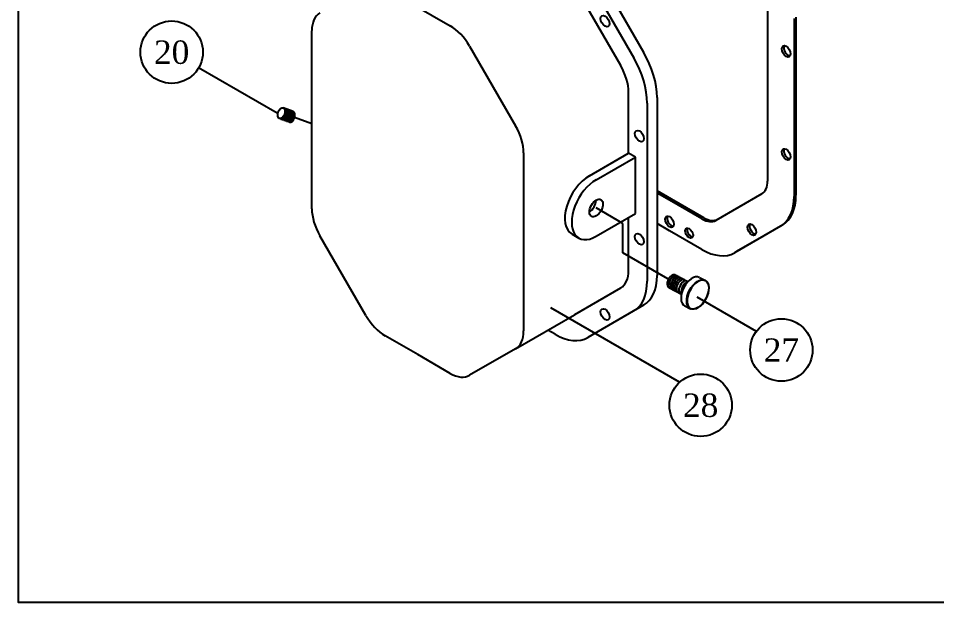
# Model space of a CAD drawing. Extents: x 985 to 3041, y -402 to 1051.
# Drawn here: x 985 to 1647, y -402 to 19 of the extents above; entities that cross this region are included whole.
import ezdxf
from ezdxf.enums import TextEntityAlignment as Align

# ---------------------------------------------------------------- set-up
doc = ezdxf.new("R2010")
doc.units = 0
doc.header["$LTSCALE"] = 5
doc.linetypes.add('CENTER', pattern=[15, 10, -2, 1, -2])
doc.layers.get('0').update_dxf_attribs({"linetype": 'CONTINUOUS'})
for name, color, linetype in [('5', 3, 'CONTINUOUS'), ('6', 2, 'CONTINUOUS'), ('7', 4, 'CENTER'), ('8', 1, 'CONTINUOUS'), ('P16-齒輪箱襯墊', 15, 'CONTINUOUS'), ('P20-管螺紋_3_8PT', 19, 'CONTINUOUS'), ('P27-油蓋', 11, 'CONTINUOUS'), ('P28-齒輪箱', 3, 'CONTINUOUS')]:
    doc.layers.add(name, color=color, linetype=linetype)
doc.styles.add('BEAR', font='Times New Roman.ttf')
doc.styles.get("Standard").update_dxf_attribs({"font": 'romans.shx', "bigfont": 'chineset.shx'})

# ---------------------------------------------------------------- blocks, each defined once
blk = doc.blocks.new('ELIPPSE')
at = {"color": 0, "linetype": 'ByBlock'}
blk.add_circle((0, 0), 1, dxfattribs=at)
blk = doc.blocks.new('ELARC160')
at = {"color": 0, "linetype": 'ByBlock'}
blk.add_arc((0, 0), 1, 0, 180, dxfattribs=at)
blk = doc.blocks.new('ELARC161')
at = {"color": 0, "linetype": 'ByBlock'}
blk.add_arc((0, 0), 1, 0, 180, dxfattribs=at)
blk = doc.blocks.new('ELARC162')
at = {"color": 0, "linetype": 'ByBlock'}
blk.add_arc((0, 0), 1, 0, 180, dxfattribs=at)
blk = doc.blocks.new('ELARC163')
at = {"color": 0, "linetype": 'ByBlock'}
blk.add_arc((0, 0), 1, 0, 180, dxfattribs=at)
blk = doc.blocks.new('ELARC164')
at = {"color": 0, "linetype": 'ByBlock'}
blk.add_arc((0, 0), 1, 0, 180, dxfattribs=at)
blk = doc.blocks.new('ELARC158')
at = {"color": 0, "linetype": 'ByBlock'}
blk.add_arc((0, 0), 1, 0, 180, dxfattribs=at)
blk = doc.blocks.new('ELARC159')
at = {"color": 0, "linetype": 'ByBlock'}
blk.add_arc((0, 0), 1, 0, 180, dxfattribs=at)
blk = doc.blocks.new('A$C5F650D41')
for p, q in [((0.1, 9.4), (0, 40.1)), ((33.1, 9.6), (33, 40.3))]:
    blk.add_line(p, q)
at = {"xscale": 16.49999999999997, "yscale": 9.526279441628857, "rotation": 180.2752886272634}
for name, p in [('ELIPPSE', (16.5, 40.2)), ('ELARC158', (16.5, 35.8)), ('ELARC159', (16.5, 31.5)), ('ELARC160', (16.6, 27.1)), ('ELARC161', (16.6, 22.7)), ('ELARC162', (16.6, 18.3)), ('ELARC163', (16.6, 13.9)), ('ELARC164', (16.6, 9.5))]:
    blk.add_blockref(name, p, dxfattribs=at)
blk = doc.blocks.new('A$C17F514B2')
at = {"xscale": 0.25, "yscale": 0.25, "zscale": 0.25, "rotation": 115.2917484886973}
blk.add_blockref('A$C5F650D41', (13.65, 4.43), dxfattribs=at)
blk = doc.blocks.new('ELARC150')
at = {"color": 0, "linetype": 'ByBlock'}
blk.add_arc((0, 0), 1, 1.19676, -179.83874, dxfattribs=at)
blk = doc.blocks.new('ELARC151')
at = {"color": 0, "linetype": 'ByBlock'}
blk.add_arc((0, 0), 1, -0.0681, 179.9319, dxfattribs=at)
blk = doc.blocks.new('ELARC153')
at = {"color": 0, "linetype": 'ByBlock'}
blk.add_arc((0, 0), 1, -0.0681, 179.9319, dxfattribs=at)
blk = doc.blocks.new('ELARC154')
at = {"color": 0, "linetype": 'ByBlock'}
blk.add_arc((0, 0), 1, -0.0681, 179.9319, dxfattribs=at)
blk = doc.blocks.new('ELARC155')
at = {"color": 0, "linetype": 'ByBlock'}
blk.add_arc((0, 0), 1, -0.0681, 179.9319, dxfattribs=at)
blk = doc.blocks.new('ELARC156')
at = {"color": 0, "linetype": 'ByBlock'}
blk.add_arc((0, 0), 1, -0.0681, 179.9319, dxfattribs=at)
blk = doc.blocks.new('ELARC157')
at = {"color": 0, "linetype": 'ByBlock'}
blk.add_arc((0, 0), 1, 26.1795, 153.6843, dxfattribs=at)
blk = doc.blocks.new('ELARC165')
at = {"color": 0, "linetype": 'ByBlock'}
blk.add_arc((0, 0), 1, -0.0681, 179.9319, dxfattribs=at)
blk = doc.blocks.new('ELARC166')
at = {"color": 0, "linetype": 'ByBlock'}
blk.add_arc((0, 0), 1, -0.0681, 179.9319, dxfattribs=at)
blk = doc.blocks.new('ELARC152')
at = {"color": 0, "linetype": 'ByBlock'}
blk.add_arc((0, 0), 1, 45, 45, dxfattribs=at)
blk = doc.blocks.new('A$C0DF878D6')
for p, q in [((0, 37.6), (0, 47)), ((45, 37.5), (45, 46.5)), ((12.4, 5.8), (12.5, 25.9)), ((32.2, 5.7), (32.3, 25.8)), ((22.3, 5.8), (22.3, 5.8))]:
    blk.add_line(p, q)
at = {"zscale": 0.6}
for name, p, xscale, yscale, rotation in [('ELARC152', (22.5, 46.5), 22.50000000000011, 12.99038105676612, 179.7605471009649), ('ELARC150', (22.5, 46.3), -22.50000000000047, 12.99038105676673, 359.0000872506847), ('ELARC150', (22.5, 47.2), 22.50000000000047, 12.99038105676673, 179.7605471009655), ('ELARC150', (22.5, 37.5), 22.50000000000047, 12.99038105676673, 179.7605471009655), ('ELARC153', (22.4, 14.2), 9.899999999999984, 5.715767664977313, 179.7605471009665), ('ELARC156', (22.4, 24.3), 9.899999999999984, 5.715767664977313, 179.7605471009665), ('ELARC155', (22.4, 20.4), 9.899999999999984, 5.715767664977313, 179.7605471009665), ('ELARC154', (22.4, 17.3), 9.899999999999984, 5.715767664977313, 179.7605471009665), ('ELARC157', (22.4, 28.1), 9.899999999999984, 5.715767664977313, 179.7605471009665), ('ELARC151', (22.3, 11.5), 9.899999999999984, 5.715767664977313, 179.7605471009665), ('ELARC165', (22.3, 8.5), 9.899999999999984, 5.715767664977313, 179.7605471009665), ('ELARC166', (22.3, 5.7), 9.899999999999984, 5.715767664977313, 179.7605471009665)]:
    blk.add_blockref(name, p, dxfattribs=dict(at, xscale=xscale, yscale=yscale, rotation=rotation))
blk = doc.blocks.new('A$C6B286A1F')
at = {"xscale": 0.8, "yscale": 0.8, "zscale": 0.8}
blk.add_blockref('A$C0DF878D6', (0, 0), dxfattribs=at)
blk = doc.blocks.new('A$C2E495B8B')
at = {"xscale": 0.6400000000000002, "yscale": 0.6400000000000002, "zscale": 0.6400000000000002, "rotation": 242.6856223135552}
blk.add_blockref('A$C6B286A1F', (6.14, 31.73), dxfattribs=at)
blk = doc.blocks.new('件號')
at = {"layer": '5'}
blk.add_circle((0, 4), 4, dxfattribs=at)
at = {"layer": '6'}
blk.add_attdef('件號', text='', height=3, dxfattribs=at).set_placement((0, 4), align=Align.MIDDLE)

msp = doc.modelspace()

# ---------------------------------------------------------------- linework, layer by layer
msp.add_ellipse((1408.17, -194.32), major_axis=(-2.25, 3.9), ratio=0.57735)
at = {"layer": '5'}
for p, q in [((1171.74, -49.13), (1115.12, -16.44)), ((1517.28, -206.56), (1474.52, -181.88)), ((1461.97, -243.15), (1368.98, -189.46))]:
    msp.add_line(p, q, dxfattribs=at)
at = {"layer": '7'}
for p, q in [((1196.75, -56.86), (1184.29, -52.32)), ((1421.09, -128.7), (1401.81, -117.57)), ((1421.09, -149.96), (1421.09, -128.7)), ((1453.36, -168.59), (1421.09, -149.96))]:
    msp.add_line(p, q, dxfattribs=at)
at = {"layer": '8'}
msp.add_lwpolyline([(985.12, 1051.46), (3040.96, 1051.46), (3040.96, -402.16), (985.12, -402.16)], close=True, dxfattribs=at)
at = {"layer": 'P16-齒輪箱襯墊'}
for p, q in [((1525.36, 30.2), (1525.36, -98.18)), ((1545.86, 20), (1545.86, -108.38)), ((1544.45, 19.18), (1544.45, -109.2)), ((1456.06, -111.15), (1445.65, -105.13)), ((1454.65, -111.96), (1445.65, -106.77)), ((1478.07, -125.48), (1454.65, -111.96)), ((1479.48, -124.67), (1456.06, -111.15)), ((1521.22, -107.33), (1488.07, -126.47)), ((1454.65, -134.01), (1445.65, -128.81)), ((1534.72, -130.72), (1501.57, -149.86)), ((1536.13, -129.9), (1502.98, -149.04)), ((1478.07, -147.53), (1454.65, -134.01))]:
    msp.add_line(p, q, dxfattribs=at)
for centre, major_axis in [((1538.79, -4.59), (-2.25, 3.9)), ((1538.79, -78.89), (-2.25, 3.9)), ((1454.65, -127.48), (-2.25, 3.9)), ((1468.79, -135.64), (-2, 3.46)), ((1514.04, -133.19), (-2.25, 3.9))]:
    msp.add_ellipse(centre, major_axis=major_axis, ratio=0.57735, dxfattribs=at)
for centre, major_axis, start_param, end_param in [((1540.21, -3.78), (-2.25, 3.9), 0.319687, 2.821905), ((1540.21, -78.08), (-2.25, 3.9), 0.319687, 2.821905), ((1511.22, -90.01), (-10, 17.32), 3.141593, 3.926991), ((1511.22, -90.01), (-23.5, 40.7), 3.141593, 3.926991), ((1512.63, -89.2), (-23.5, 40.7), -3.141593, -2.356194), ((1456.06, -126.66), (-2.25, 3.9), 0.319687, 2.821905), ((1478.07, -109.15), (-10, 17.32), 2.356194, 3.141593), ((1479.48, -108.34), (-10, 17.32), 2.356194, 3.141593), ((1470.2, -134.82), (-2, 3.46), 0.361367, 2.780226), ((1515.46, -132.37), (-2.25, 3.9), 0.319687, 2.821905), ((1478.07, -109.15), (-23.5, 40.7), 2.356194, 3.141593)]:
    msp.add_ellipse(centre, major_axis=major_axis, ratio=0.57735, start_param=start_param, end_param=end_param, dxfattribs=at)
at = {"layer": 'P28-齒輪箱'}
for p, q in [((1395.69, 48.23), (1428.84, -9.19)), ((1402.77, 52.31), (1435.92, -5.11)), ((1249.7, 40.88), (1296.53, 13.84)), ((1386.19, 42.75), (1419.34, -14.67)), ((1196.75, -118.07), (1196.75, 10.31)), ((1310.53, -0.94), (1343.68, -58.36)), ((1425.14, -77.97), (1425.14, -34.19)), ((1445.65, -37.86), (1445.65, -166.24)), ((1438.58, -41.94), (1438.58, -170.33)), ((1349.48, -77.87), (1349.48, -206.25)), ((1396.86, -94.3), (1425.14, -77.97)), ((1430.09, -80.82), (1425.14, -77.97)), ((1401.81, -97.15), (1430.09, -80.82)), ((1430.09, -121.65), (1430.09, -80.82)), ((1401.81, -137.98), (1430.09, -121.65)), ((1425.14, -162.57), (1425.14, -124.51)), ((1235.7, -195), (1202.55, -137.58)), ((1384.36, -136.36), (1389.31, -139.22)), ((1419.34, -175.39), (1386.19, -194.53)), ((1435.92, -187.76), (1395.69, -210.98)), ((1343.68, -219.07), (1386.19, -194.53)), ((1273.12, -223.3), (1249.7, -209.78)), ((1372.19, -208.65), (1366.96, -205.63)), ((1296.53, -236.82), (1273.12, -223.3)), ((1343.68, -219.07), (1310.53, -238.21))]:
    msp.add_line(p, q, dxfattribs=at)
for centre, major_axis, start_param, end_param in [((1216.55, -1.12), (-14, 24.25), 0, 0.785398), ((1296.53, -9.02), (-14, 24.25), -1.570796, -0.785398), ((1412.42, -18.67), (-23.5, 40.7), -2.356194, -1.570796), ((1405.34, -22.76), (-23.5, 40.7), -2.356194, -1.570796), ((1405.34, -22.76), (-14, 24.25), -2.356194, -1.570796), ((1329.68, -66.44), (-14, 24.25), -2.356194, -1.570796), ((1396.86, -114.71), (12.5, 21.65), 0.785398, 3.141593), ((1401.81, -117.57), (12.5, 21.65), 0.785398, 3.926991), ((1396.86, -114.71), (3.46, 5.99), -2.344196, -0.797397), ((1216.55, -129.5), (-14, 24.25), 0.785398, 1.570796), ((1405.34, -151.14), (-14, 24.25), -3.141593, -2.356194), ((1405.34, -151.14), (-23.5, 40.7), -3.141593, -2.356194), ((1412.42, -147.06), (-23.5, 40.7), -3.141593, -2.356194), ((1249.7, -186.92), (-14, 24.25), 1.570796, 2.356194), ((1329.68, -194.82), (-14, 24.25), 3.141593, 3.926991), ((1372.19, -170.28), (-23.5, 40.7), 2.356194, 3.141593), ((1296.53, -213.96), (-14, 24.25), 2.356194, 3.141593)]:
    msp.add_ellipse(centre, major_axis=major_axis, ratio=0.57735, start_param=start_param, end_param=end_param, dxfattribs=at)
for centre, major_axis in [((1408.17, 17.16), (-2.25, 3.9)), ((1432.92, -65.72), (-2.25, 3.9)), ((1401.81, -117.57), (3.46, 5.99)), ((1432.92, -140.02), (-2.25, 3.9))]:
    msp.add_ellipse(centre, major_axis=major_axis, ratio=0.57735, dxfattribs=at)

# ---------------------------------------------------------------- block references
at = {"layer": '7'}
ref = msp.add_blockref('件號', (1095.64, -27.69), dxfattribs=dict(at, xscale=5.625, yscale=5.625, zscale=5.625))
ref.add_attrib('件號', '20', dxfattribs={"layer": '6', "height": 16.875, "style": 'BEAR'}).set_placement((1095.64, -5.19), align=Align.MIDDLE)
ref = msp.add_blockref('件號', (1535.36, -242.46), dxfattribs=dict(at, xscale=5.625, yscale=5.625, zscale=5.625))
ref.add_attrib('件號', '27', dxfattribs={"layer": '6', "height": 16.875, "style": 'BEAR'}).set_placement((1535.36, -219.96), align=Align.MIDDLE)
ref = msp.add_blockref('件號', (1477.12, -282.29), dxfattribs=dict(at, xscale=5.625, yscale=5.625, zscale=5.625))
ref.add_attrib('件號', '28', dxfattribs={"layer": '6', "height": 16.875, "style": 'BEAR'}).set_placement((1477.12, -259.79), align=Align.MIDDLE)
at = {"layer": 'P20-管螺紋_3_8PT', "rotation": 314.9999999999815}
msp.add_blockref('A$C17F514B2', (1170.03, -49.97), dxfattribs=at)
at = {"layer": 'P27-油蓋'}
msp.add_blockref('A$C2E495B8B', (1452.98, -190.59), dxfattribs=at)

doc.saveas('drawing.dxf')
